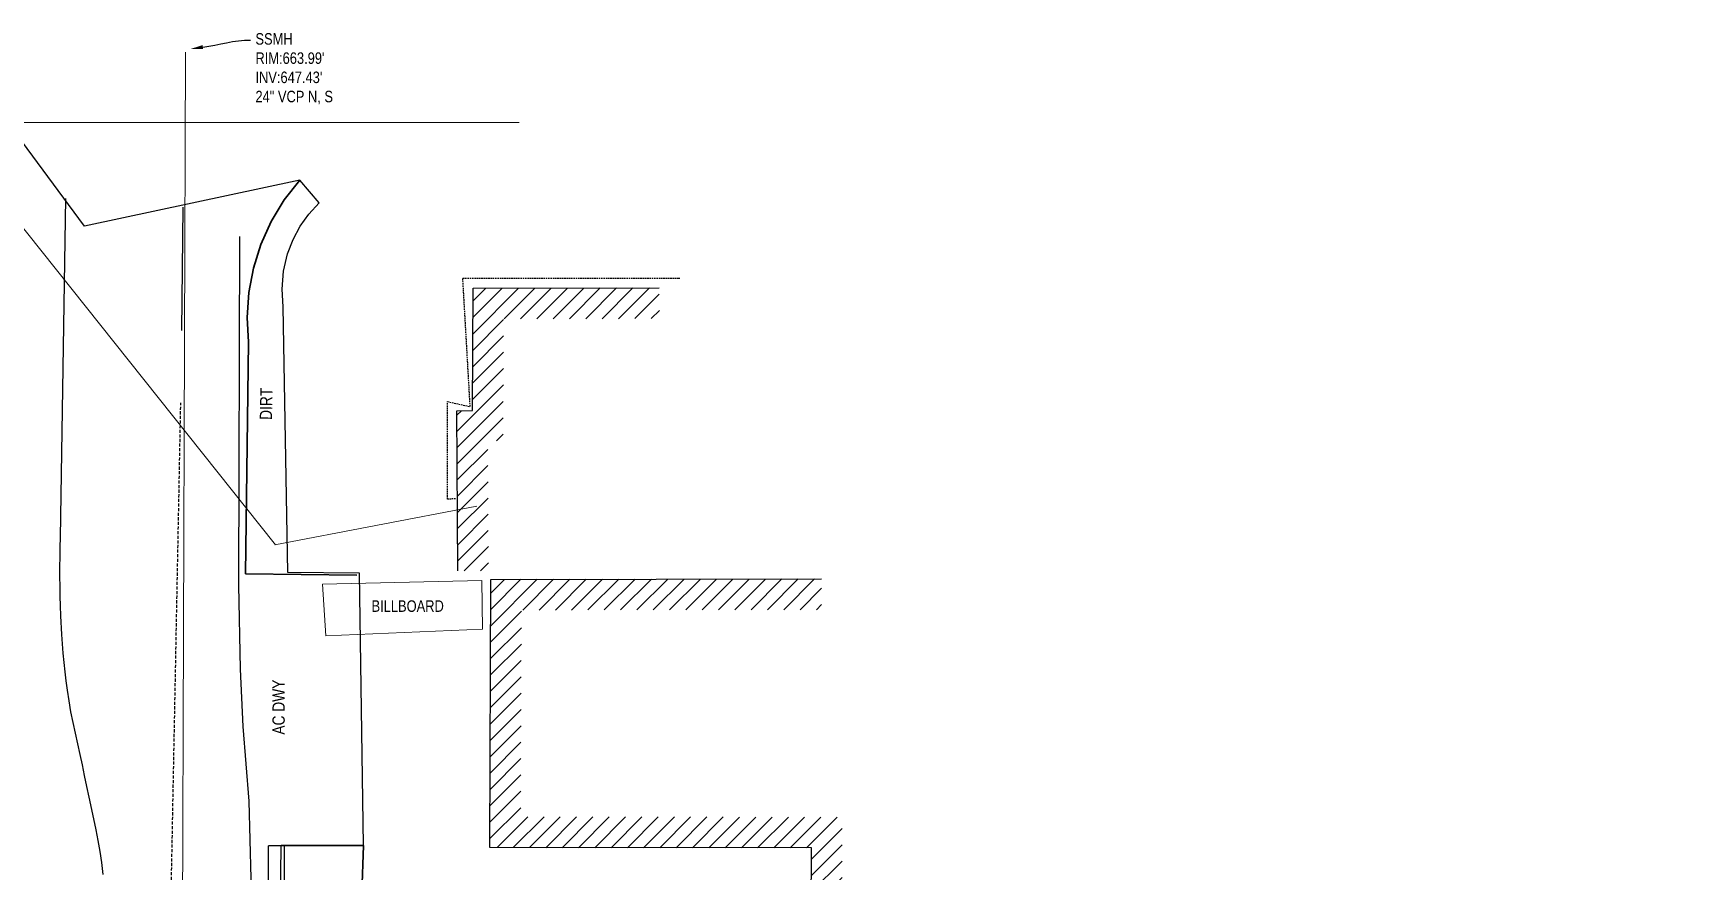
# Model space of a CAD drawing. Header units: feet. Extents: x 0 to 6439502, y 0 to 1884431.
# Drawn here: x 6439075.1 to 6439343.2, y 1884186.8 to 1884323.2 of the extents above; entities that cross this region are included whole.
import ezdxf
from ezdxf import colors
from ezdxf.entities.mleader import LeaderData, LeaderLine
from ezdxf.lldxf.tags import DXFTag
from ezdxf.math import Vec2, Vec3

# ---------------------------------------------------------------- set-up
doc = ezdxf.new("R2010")
doc.units = ezdxf.units.FT
doc.header["$MEASUREMENT"] = 0
doc.linetypes.add('DASHED', pattern=[0.75, 0.5, -0.25])
doc.linetypes.add('DASHED2', pattern=[0.375, 0.25, -0.125])
for name, color, linetype, lineweight in [('V-DETL-PATT-BLDG-', 253, 'Continuous', 13), ('VF-BLDG-LINE-', 253, 'Continuous', 25), ('VF-BLDG-OVHD-LINE-', 253, 'DASHED2', 25), ('VF-ELEC-OVHD-LINE-', 253, 'OVERHEADELECTRIC', 15), ('VF-FENC-LINE-', 253, 'FENCE', 25), ('VF-PVMT-EDGE-LINE-', 253, 'EDGEOFPAVEMENT', 35), ('VF-ROAD-STRP-WHIT-DASH-LINE-', 253, 'DASHED', 25), ('VF-ROAD-STRP-WHIT-LINE-', 253, 'Continuous', 25), ('VF-ROAD-STRP-YELO-LINE-', 253, 'Continuous', 25), ('VF-SSWR-GEOP-LINE-QLB-', 253, 'SEWER', 15), ('VF-TOPO-CONC-GTFL-LINE-', 253, 'Continuous', 25), ('VF-TOPO-CONC-LIPG-LINE-', 253, 'Continuous', 25), ('VF-TOPO-CONC-TBCB-LINE-', 253, 'Continuous', 25), ('VF-TOPO-CONC-TBWK-LINE-', 253, 'Continuous', 35), ('VF-TOPO-TEXT-', 253, 'Continuous', 25), ('VN-SITE-SIGN-', 253, 'Continuous', 13)]:
    doc.layers.add(name, color=color, linetype=linetype, lineweight=lineweight)
doc.layers.add('VF-TINN-DSRF-BNDY-', color=253, linetype='Continuous', lineweight=25, plot=False)
doc.styles.add('NCS1-Anno', font='arial.ttf', dxfattribs={"width": 0.8, "height": 0.1})
doc.styles.get("Standard").update_dxf_attribs({"font": 'arial.ttf'})
tags = doc.linetypes.add('EDGEOFPAVEMENT', pattern='A,1,-0.03,["EP",Standard,S=0.08,R=0,X=0,Y=-0.04],-0.16,1', length=2.19).pattern_tags.tags
tags[6] = DXFTag(74, 10)
tags = doc.linetypes.add('FENCE', pattern='A,0.5,-0.03,["X",Standard,S=0.08,R=0,X=0,Y=-0.04],-0.08,0.5', length=1.11).pattern_tags.tags
tags[6] = DXFTag(74, 10)
tags = doc.linetypes.add('OVERHEADELECTRIC', pattern='A,1,-0.03,["OE",Standard,S=0.08,R=0,X=0,Y=-0.04],-0.16,1', length=2.19).pattern_tags.tags
tags[6] = DXFTag(74, 10)
tags = doc.linetypes.add('SEWER', pattern='A,1,-0.03,["SS",Standard,S=0.08,R=0,X=0,Y=-0.04],-0.16,1', length=2.19).pattern_tags.tags
tags[6] = DXFTag(74, 10)
pattern_1 = [(45, (0, 0), (-1.3258252147, 1.3258252147), [])]

msp = doc.modelspace()

# ---------------------------------------------------------------- hatches: boundary and pattern name
at = {"layer": 'V-DETL-PATT-BLDG-'}
h = msp.add_hatch(dxfattribs=at)
h.set_pattern_fill('ANSI31', color=256, scale=15)
h.set_pattern_definition(pattern_1)
h.paths.add_polyline_path([(6439177.05, 1884281.7), (6439146.74, 1884281.62), (6439146.66, 1884261.75), (6439144.1, 1884261.7), (6439144.27, 1884235.64), (6439149.27, 1884235.68), (6439149.14, 1884256.79), (6439151.64, 1884256.84), (6439151.72, 1884276.64), (6439177.07, 1884276.7)])
h = msp.add_hatch(dxfattribs=at)
h.set_pattern_fill('ANSI31', color=256, scale=15)
h.set_pattern_definition(pattern_1)
h.paths.add_polyline_path([(6439343.12, 1884079.45), (6439298.05, 1884079.42), (6439298.07, 1884092.62), (6439294.38, 1884092.63), (6439294.39, 1884093.2), (6439276.47, 1884093.29), (6439276.47, 1884093.28), (6439268.52, 1884093.48), (6439259.2, 1884093.09), (6439259.21, 1884092.76), (6439236.51, 1884092.76), (6439236.64, 1884042.4), (6439206.28, 1884042.44), (6439206.83, 1884195.6), (6439154.49, 1884195.62), (6439154.63, 1884229.27), (6439203.48, 1884229.34), (6439203.48, 1884234.34), (6439149.65, 1884234.27), (6439149.47, 1884190.62), (6439201.82, 1884190.6), (6439201.26, 1884037.45), (6439241.65, 1884037.4), (6439241.53, 1884087.76), (6439262.14, 1884087.76), (6439264.27, 1884087.76), (6439264.26, 1884088.3), (6439268.56, 1884088.47), (6439277.26, 1884088.25), (6439277.34, 1884087.72), (6439281.1, 1884087.68), (6439281.14, 1884088.27), (6439289.32, 1884088.22), (6439289.32, 1884087.65), (6439293.06, 1884087.64), (6439293.05, 1884074.03), (6439295.02, 1884073.93), (6439295.12, 1884074.42), (6439340.71, 1884074.44), (6439340.91, 1884073.58), (6439343.18, 1884073.62), (6439343.19, 1884073.95)])

# ---------------------------------------------------------------- linework, layer by layer
at = {"layer": 'VF-BLDG-LINE-'}
for points in [[(6439144.27, 1884235.64), (6439144.1, 1884261.7), (6439146.66, 1884261.75), (6439146.74, 1884281.62), (6439177.05, 1884281.7)], [(6439201.16, 1884069.35), (6439201.82, 1884190.6), (6439149.47, 1884190.62), (6439149.65, 1884234.27), (6439203.48, 1884234.34)]]:
    msp.add_lwpolyline(points, dxfattribs=at)
at = {"layer": 'VF-BLDG-OVHD-LINE-'}
msp.add_lwpolyline([(6439143.91, 1884247.36), (6439142.59, 1884247.33), (6439142.59, 1884263.2), (6439146.28, 1884262.38), (6439145.08, 1884283.28), (6439180.15, 1884283.28), (6439180.52, 1884283.3)], dxfattribs=at)
at = {"layer": 'VF-ELEC-OVHD-LINE-', "ltscale": 0.6, "flags": 128}
for points in [[(6439059.81, 1884308.62), (6439154.27, 1884308.62)], [(6439059.81, 1884308.62), (6439114.59, 1884239.89)], [(6439114.48, 1884239.9), (6439147.35, 1884246.16)]]:
    msp.add_lwpolyline(points, dxfattribs=at)
at = {"layer": 'VF-FENC-LINE-', "ltscale": 0.6, "flags": 128}
msp.add_lwpolyline([(6439128.92, 1884190.95), (6439128.29, 1884235.26), (6439116.6, 1884235.38), (6439115.86, 1884278.59), (6439115.66, 1884281.5), (6439115.9, 1884284.41), (6439116.57, 1884287.25), (6439117.45, 1884289.54), (6439118.61, 1884291.71), (6439120.03, 1884293.71), (6439121.69, 1884295.52)], dxfattribs=at)
at = {"layer": 'VF-PVMT-EDGE-LINE-'}
for points in [[(6439109.73, 1884235.19), (6439110.2, 1884272.87), (6439109.99, 1884276.9), (6439110.26, 1884280.93), (6439111, 1884284.9), (6439112.21, 1884288.76), (6439113.89, 1884292.5), (6439116, 1884296.01), (6439118.53, 1884299.24)], [(6439109.73, 1884235.19), (6439127.83, 1884234.97)], [(6439116.08, 1884190.96), (6439115.5, 1884190.96), (6439113.48, 1884190.94)]]:
    msp.add_lwpolyline(points, dxfattribs=at)
at = {"layer": 'VF-ROAD-STRP-WHIT-DASH-LINE-'}
msp.add_line((6439096.24, 1884112.64), (6439099.18, 1884263), dxfattribs=at)
at = {"layer": 'VF-ROAD-STRP-WHIT-LINE-', "ltscale": 0.6}
msp.add_line((6439099.5, 1884294.82), (6439099.32, 1884274.74), dxfattribs=at)
at = {"layer": 'VF-ROAD-STRP-WHIT-LINE-', "ltscale": 0.6, "flags": 128}
msp.add_lwpolyline([(6439112.76, 1884140.63), (6439110.79, 1884179.31), (6439110.33, 1884198.2), (6439109.32, 1884210.31), (6439108.88, 1884219.65), (6439108.63, 1884233.35), (6439108.8, 1884290.03)], dxfattribs=at)
at = {"layer": 'VF-ROAD-STRP-YELO-LINE-', "ltscale": 0.6, "flags": 128}
msp.add_lwpolyline([(6439080.41, 1884296.22), (6439079.56, 1884241.09), (6439079.51, 1884239.5), (6439079.47, 1884237.91), (6439079.45, 1884236.31), (6439079.45, 1884234.72), (6439079.47, 1884233.13), (6439079.5, 1884231.53), (6439079.55, 1884229.94), (6439079.61, 1884228.35), (6439079.78, 1884225.31), (6439079.88, 1884223.79), (6439080, 1884222.28), (6439080.14, 1884220.76), (6439080.3, 1884219.25), (6439080.47, 1884217.74), (6439080.67, 1884216.23), (6439080.94, 1884214.48), (6439081.25, 1884212.74), (6439081.6, 1884211), (6439081.97, 1884209.27), (6439082.73, 1884205.8), (6439083.11, 1884204.07), (6439083.47, 1884202.34), (6439083.83, 1884200.57), (6439084.21, 1884198.81), (6439084.98, 1884195.29), (6439085.34, 1884193.53), (6439085.68, 1884191.76), (6439085.99, 1884189.99), (6439086.25, 1884188.21), (6439086.49, 1884186.27)], dxfattribs=at)
at = {"layer": 'VF-SSWR-GEOP-LINE-QLB-', "ltscale": 0.6, "flags": 128}
msp.add_lwpolyline([(6439099.95, 1884320.05), (6439098.96, 1884037.62)], dxfattribs=at)
at = {"layer": 'VF-TINN-DSRF-BNDY-'}
msp.add_lwpolyline([(6439128.41, 1884175.58), (6439128.92, 1884190.95), (6439128.29, 1884235.26), (6439116.6, 1884235.38), (6439115.86, 1884278.59), (6439115.66, 1884281.5), (6439115.9, 1884284.41), (6439116.57, 1884287.25), (6439117.45, 1884289.54), (6439118.61, 1884291.71), (6439120.03, 1884293.71), (6439121.69, 1884295.52), (6439118.53, 1884299.24), (6439083.5, 1884291.74), (6439060.69, 1884322.59)], dxfattribs=at)
at = {"layer": 'VF-TOPO-CONC-GTFL-LINE-'}
msp.add_lwpolyline([(6439115.32, 1884172.66), (6439115.5, 1884190.96)], dxfattribs=at)
at = {"layer": 'VF-TOPO-CONC-LIPG-LINE-'}
msp.add_lwpolyline([(6439113.39, 1884170.76), (6439113.48, 1884190.94)], dxfattribs=at)
at = {"layer": 'VF-TOPO-CONC-TBCB-LINE-'}
msp.add_lwpolyline([(6439115.98, 1884175.67), (6439116.08, 1884190.96)], dxfattribs=at)
at = {"layer": 'VF-TOPO-CONC-TBWK-LINE-'}
msp.add_lwpolyline([(6439128.4, 1884175.57), (6439128.92, 1884190.95), (6439116.08, 1884190.96)], dxfattribs=at)
at = {"layer": 'VN-SITE-SIGN-'}
msp.add_lwpolyline([(6439148.27, 1884226.14), (6439122.79, 1884225.07), (6439122.25, 1884233.48), (6439148.16, 1884234.06), (6439148.27, 1884226.14)], close=True, dxfattribs=at)

# ---------------------------------------------------------------- texts
at = {"layer": 'VF-TOPO-TEXT-', "char_height": 2, "attachment_point": 1, "style": 'NCS1-Anno'}
for s, insert, width, rotation in [('DIRT', (6439112.02, 1884260.24), 3.9885, 88.8195), ('AC DWY', (6439114.1, 1884209.01), 9.5171, 90)]:
    msp.add_mtext(s, dxfattribs=dict(at, insert=insert, width=width, rotation=rotation))

# ---------------------------------------------------------------- leaders
at = {"layer": 'VF-TOPO-TEXT-'}
ml = msp.add_multileader_mtext('Standard', dxfattribs=at)
ml.set_content('SSMH\\PRIM:663.99\'\\PINV:647.43\'\\P24" VCP N, S', color=256, style='NCS1-Anno')
ml.set_leader_properties()
ml.build(insert=Vec2(0, 0))
ml.multileader.update_dxf_attribs({"leader_type": 2, "dogleg_length": 0.1, "arrow_head_size": 2, "scale": 20})
ctx = ml.context
ctx.base_point, ctx.scale, ctx.char_height, ctx.arrow_head_size, ctx.landing_gap_size, ctx.plane_origin = Vec3(6439110.53, 1884322.02, 657.98), 20, 1.875, 2, 0.8, Vec3(6439102.32, 1884328.53, 657.98)
notes = []
notes.append((ctx, [(0, (1, 1, 0), (6439108.53, 1884322.02, 657.98), (1, 0), 2, [(0, [(6439100.8, 1884320.57, 657.98)], 0, [])])]))
ctx.mtext.insert, ctx.mtext.flow_direction = Vec3(6439111.33, 1884323.14, 657.98), 5
ml = msp.add_multileader_mtext('Standard', dxfattribs=at)
ml.set_content('BILLBOARD', color=256, style='NCS1-Anno')
ml.set_leader_properties()
ml.build(insert=Vec2(0, 0))
ml.multileader.update_dxf_attribs({"leader_type": 2, "dogleg_length": 0.1, "arrow_head_size": 2, "scale": 20})
ctx = ml.context
ctx.base_point, ctx.scale, ctx.char_height, ctx.arrow_head_size, ctx.landing_gap_size, ctx.plane_origin = Vec3(6439129.69, 1884229.91), 20, 1.875, 2, 0.8, Vec3(6439148.55, 1884238.31)
ctx.text_align_type = 2
notes.append((ctx, [(0, (0, 0, 0), (0, 0), (1, 0), 1, [])]))
ctx.mtext.insert, ctx.mtext.alignment, ctx.mtext.flow_direction = Vec3(6439141.99, 1884230.86), 3, 5
for ctx, leaders in notes:
    for number, flags, end, landing, length, lines in leaders:
        leader = LeaderData()
        leader.index, (leader.has_last_leader_line, leader.has_dogleg_vector, leader.attachment_direction) = number, flags
        leader.last_leader_point, leader.dogleg_vector, leader.dogleg_length = Vec3(end), Vec3(landing), length
        for number, points, colour, breaks in lines:
            line = LeaderLine()
            line.index, line.vertices, line.color, line.breaks = number, Vec3.list(points), colors.encode_raw_color(colour), breaks
            leader.lines.append(line)
        ctx.leaders.append(leader)

doc.saveas('drawing.dxf')
